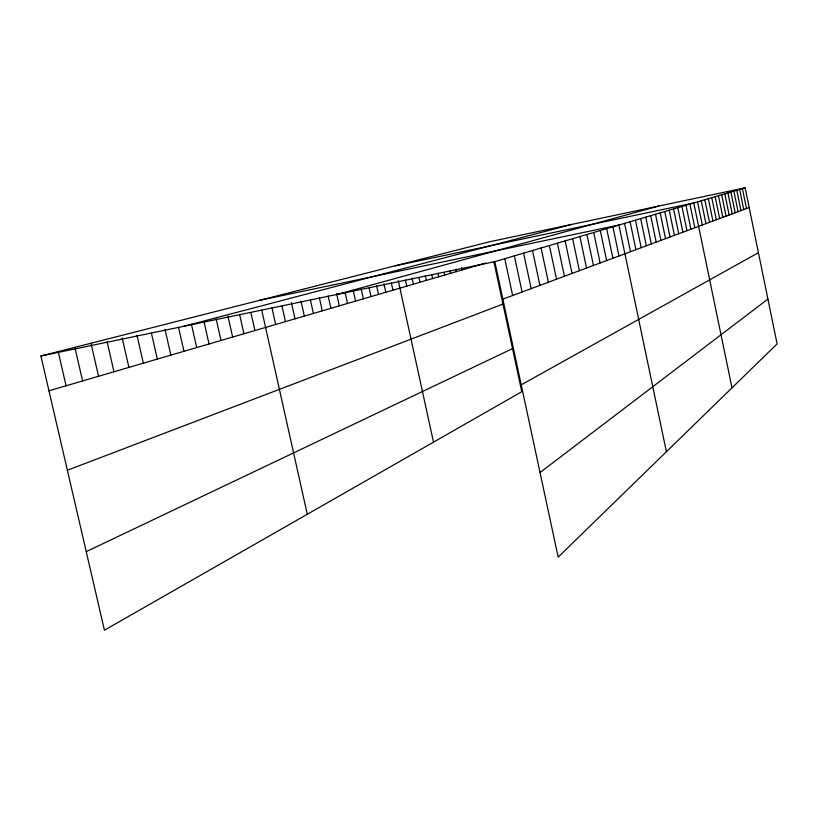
<?xml version="1.0" encoding="UTF-8"?>
<svg xmlns="http://www.w3.org/2000/svg" width="818" height="818" viewBox="0 0 818 818"><rect width="100%" height="100%" fill="white"/><g stroke="black" fill="none" stroke-linecap="round" stroke-linejoin="round"><path stroke-width="1.23" d="M540.033 472.538L767.918 299.071M521.23 384.828L758.429 252.701M86.238 551.649L512.528 348.621M67.373 470.258L502.978 304.081M502.865 299.153L749.186 207.547M494.818 261.637L745.147 187.813L777.1 343.928L558.162 557.13L494.818 261.637L40.9 355.994L104.438 630.187L521.772 391.71L493.939 261.924M48.957 390.789L485.585 263.079M337.701 294.296L658.633 206.085M183.539 326.341L571.782 224.418M40.9 355.994L489.614 241.76L745.147 187.813M395.053 265.84L693.787 202.966L731.987 387.855M259.531 300.339L618.899 225.042L666.404 451.73M58.18 351.597L66.074 385.789M107.097 341.689L113.988 371.771M90.972 343.253L98.559 376.29M74.857 347.353L82.598 380.953M151.402 333.1L157.322 359.102M136.995 335.37L143.344 363.182M122.158 337.916L128.907 367.405M191.412 324.194L196.698 347.578M178.539 327.302L183.978 351.3M165.052 329.552L170.86 355.135M239.592 314.378L243.938 333.764M227.956 316.177L232.639 337.067M216.177 318.959L221.013 340.472M204.111 322.139L209.04 343.969M291.443 302.701L295.022 318.815M282.005 306.024L285.472 321.617M271.873 307.466L275.656 324.48M261.729 310.186L307.292 514.266M250.901 312.629L254.909 330.554M336.607 293.631L339.306 305.871M328.151 295.942L330.891 308.335M319.357 297.721L322.261 310.85M310.462 300.145L313.406 313.437M301.075 301.402L304.337 316.096M383.959 283.866L385.799 292.271M376.638 285.901L378.489 294.408M369.133 287.997L371.024 296.586M361.188 288.887L363.376 298.826M353.182 290.37L355.544 301.116M345.124 292.588L347.517 303.468M425.319 275.656L426.352 280.41M418.908 277.476L419.951 282.282M412.098 278.13L413.417 284.194M405.411 280.012L406.74 286.147M398.294 280.707L433.499 442.149M391.382 283.059L392.937 290.185M461.526 267.609L462.037 269.971M455.871 269.234L456.393 271.617M450.104 270.891L450.626 273.304M444.215 272.588L444.747 275.022M437.947 273.089L438.745 276.781M431.802 274.848L432.61 278.58M514.369 255.87L522.078 292.006M504.778 258.703L512.651 295.513M565.156 240.891L572.038 273.427M557.406 243.181L564.42 276.269M549.399 245.543L556.537 279.194M541.097 247.987L548.377 282.23M532.508 250.523L539.931 285.37M523.602 253.151L531.168 288.631M606.69 228.651L612.897 258.232M600.3 230.533L606.619 260.574M593.715 232.476L600.136 262.987M586.915 234.48L593.449 265.472M579.89 236.545L586.537 268.038M572.641 238.682L579.41 270.686M655.494 214.255L660.934 240.369M650.678 215.676L656.189 242.138M645.739 217.128L651.332 243.948M640.658 218.631L646.332 245.799M635.443 220.165L641.2 247.711M630.085 221.75L635.923 249.674M624.574 223.375L630.494 251.688M612.886 226.821L619.001 255.973M697.549 201.852L702.325 224.981M689.932 204.101L694.819 227.772M685.985 205.267L690.944 229.214M681.946 206.453L686.967 230.696M677.805 207.68L682.887 232.21M673.562 208.927L678.715 233.764M669.216 210.206L674.431 235.349M664.758 211.525L670.044 236.985M660.187 212.874L665.545 238.651M742.417 188.621L746.497 208.549M739.625 189.449L743.756 209.572M736.783 190.287L740.955 210.615M733.879 191.136L738.092 211.678M730.924 192.015L735.178 212.762M727.897 192.905L732.202 213.866M724.809 193.815L729.155 215.001M721.65 194.745L726.057 216.156M718.429 195.696L722.887 217.332M715.136 196.668L719.646 218.539M711.772 197.659L716.333 219.766M708.337 198.672L712.948 221.034M704.819 199.704L709.482 222.312M701.23 200.768L705.944 223.631"/></g></svg>
